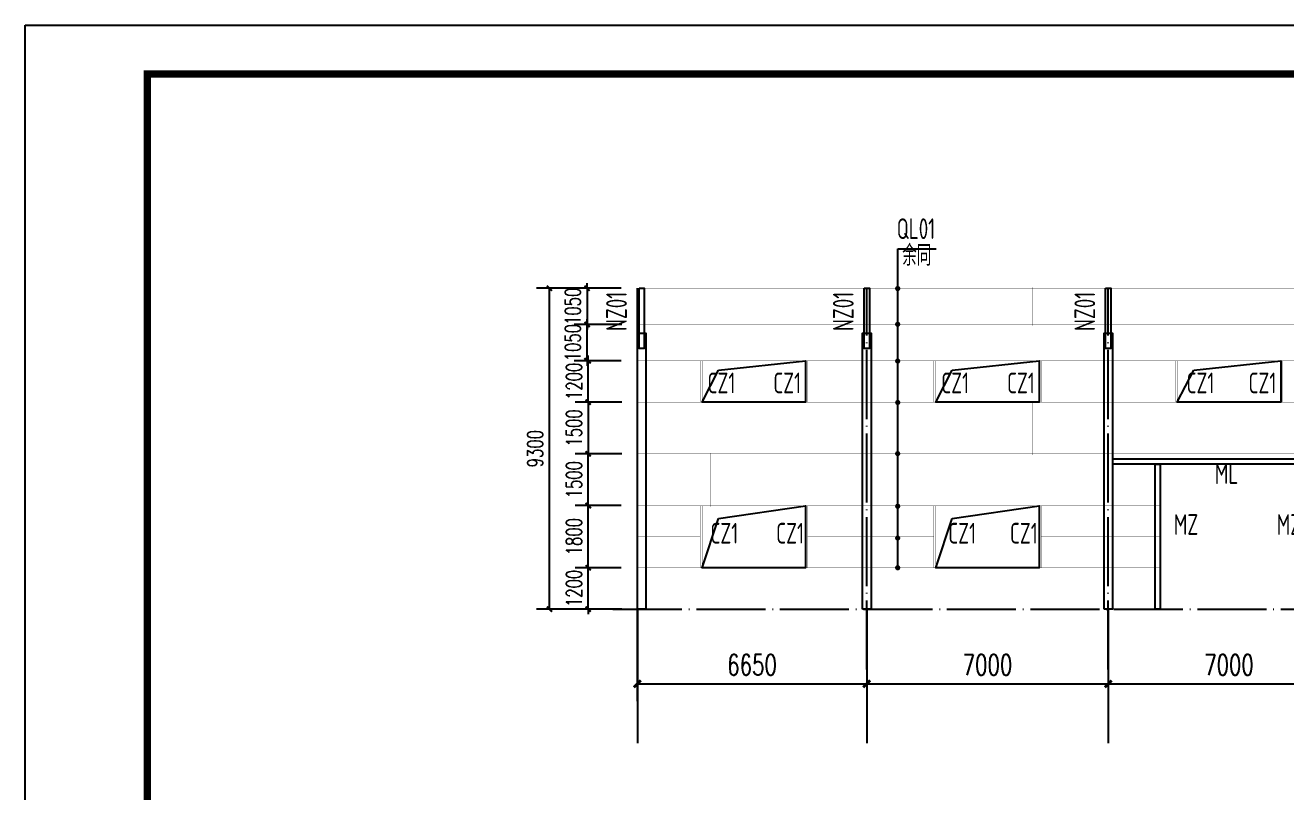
# Model space of a CAD drawing. Extents: x 180850 to 1400258, y 48356 to 327067.
# Drawn here: x 1041333 to 1077901, y 198139 to 220382 of the extents above; entities that cross this region are included whole.
import ezdxf
from ezdxf.enums import TextEntityAlignment as Align

# ---------------------------------------------------------------- set-up
doc = ezdxf.new("R2010")
doc.units = 0
doc.header["$LTSCALE"] = 1000
doc.linetypes.add('DOTE', pattern=[2.42, 2, -0.2, 0.02, -0.2])
doc.layers.add('_0', color=7, linetype='Continuous', lineweight=25)
for name, color, linetype in [('AXIS', 3, 'Continuous'), ('DOTE', 1, 'Continuous'), ('GL', 150, 'Continuous'), ('GZ', 50, 'Continuous'), ('LT', 27, 'Continuous'), ('PUB_DIM', 3, 'Continuous'), ('PUB_TITLE', 4, 'Continuous'), ('TEXT', 7, 'Continuous'), ('THIN', 7, 'Continuous')]:
    doc.layers.add(name, color=color, linetype=linetype)
doc.styles.add('_TCH_DIM_T3', font='SIMPLEX', dxfattribs={"width": 0.705882, "bigfont": 'GBCBIG'})
doc.styles.add('TSSD_Dimension', font='Tssdeng.shx', dxfattribs={"width": 0.8, "bigfont": 'hztxt.shx'})
doc.styles.add('TSSD_Label', font='tssdeng.shx', dxfattribs={"width": 0.7, "bigfont": 'hztxt.shx'})
doc.styles.add('TSSD_Norm', font='tssdeng.shx', dxfattribs={"bigfont": 'hztxt.shx'})
doc.dimstyles.new('_TCH_ARCH&&150', dxfattribs={"dimtxt": 446.25, "dimasz": 150, "dimexe": 375, "dimexo": 450, "dimgap": 189.375, "dimtad": 1, "dimdec": 0, "dimzin": 0, "dimdsep": 46, "dimtxsty": '_TCH_DIM_T3', "dimblk": 'ARCHTICK', "dimcen": 0.09, "dimclrd": 3, "dimclre": 3, "dimclrt": 7, "dimazin": 2, "dimtfac": 1, "dimtdec": 0, "dimtix": 1, "dimtmove": 2, "dimatfit": 3, "dimfxl": 1, "dimtolj": 1, "dimtzin": 0, "dimarcsym": 0})
doc.dimstyles.new('_TCH_ARCH&&200', dxfattribs={"dimtxt": 595, "dimasz": 200, "dimexe": 500, "dimexo": 600, "dimgap": 252.5, "dimtad": 1, "dimdec": 0, "dimzin": 0, "dimdsep": 46, "dimtxsty": '_TCH_DIM_T3', "dimblk": 'ARCHTICK', "dimcen": 0.09, "dimclrt": 7, "dimazin": 2, "dimtfac": 1, "dimtdec": 0, "dimtix": 1, "dimtmove": 2, "dimatfit": 3, "dimfxl": 1, "dimtolj": 1, "dimtzin": 0, "dimarcsym": 0})

# ---------------------------------------------------------------- blocks, each defined once
blk = doc.blocks.new('_ArchTick')
at = {"color": 0, "linetype": 'ByBlock', "const_width": 0.4}
blk.add_lwpolyline([(-0.5, -0.5), (0.5, 0.5)], dxfattribs=at)
blk = doc.blocks.new('*D449')
at = {"layer": 'Defpoints', "color": 0, "transparency": 16777216}
for p in [(1057652, 204660), (1059060, 204660), (1059055, 203460)]:
    blk.add_point(p, dxfattribs=at)
at = {"layer": 'PUB_DIM', "color": 3, "lineweight": -2, "transparency": 16777216}
for p, q in [((1057652, 204660), (1057652, 204810)), ((1058610, 204660), (1057277, 204660)), ((1057652, 203460), (1057652, 204660)), ((1058605, 203460), (1057277, 203460)), ((1057652, 203460), (1057652, 203310))]:
    blk.add_line(p, q, dxfattribs=at)
at = {"layer": 'PUB_DIM', "color": 3, "lineweight": -2, "transparency": 16777216, "xscale": 150, "yscale": 150, "zscale": 150}
for p, rotation in [((1057652, 204660), 270), ((1057652, 203460), 90)]:
    blk.add_blockref('_ArchTick', p, dxfattribs=dict(at, rotation=rotation))
at = {"layer": 'PUB_DIM', "color": 7, "transparency": 16777216, "insert": (1057240, 204060), "char_height": 446.2, "attachment_point": 5, "rotation": 90, "style": '_TCH_DIM_T3'}
blk.add_mtext('\\A1;1200', dxfattribs=at)
blk = doc.blocks.new('*D450')
at = {"layer": 'Defpoints', "color": 0, "transparency": 16777216}
for p in [(1057652, 206460), (1059060, 206460), (1059060, 204660)]:
    blk.add_point(p, dxfattribs=at)
at = {"layer": 'PUB_DIM', "color": 3, "lineweight": -2, "transparency": 16777216}
for p, q in [((1058610, 206460), (1057277, 206460)), ((1057652, 204660), (1057652, 206460)), ((1058610, 204660), (1057277, 204660))]:
    blk.add_line(p, q, dxfattribs=at)
at = {"layer": 'PUB_DIM', "color": 3, "lineweight": -2, "transparency": 16777216, "xscale": 150, "yscale": 150, "zscale": 150}
for p, rotation in [((1057652, 206460), 90), ((1057652, 204660), 270)]:
    blk.add_blockref('_ArchTick', p, dxfattribs=dict(at, rotation=rotation))
at = {"layer": 'PUB_DIM', "color": 7, "transparency": 16777216, "insert": (1057240, 205560), "char_height": 446.2, "attachment_point": 5, "rotation": 90, "style": '_TCH_DIM_T3'}
blk.add_mtext('\\A1;1800', dxfattribs=at)
blk = doc.blocks.new('*D451')
at = {"layer": 'Defpoints', "color": 0, "transparency": 16777216}
for p in [(1057652, 207960), (1059076, 207960), (1059060, 206460)]:
    blk.add_point(p, dxfattribs=at)
at = {"layer": 'PUB_DIM', "color": 3, "lineweight": -2, "transparency": 16777216}
for p, q in [((1058626, 207960), (1057277, 207960)), ((1057652, 206460), (1057652, 207960)), ((1058610, 206460), (1057277, 206460))]:
    blk.add_line(p, q, dxfattribs=at)
at = {"layer": 'PUB_DIM', "color": 3, "lineweight": -2, "transparency": 16777216, "xscale": 150, "yscale": 150, "zscale": 150}
for p, rotation in [((1057652, 207960), 90), ((1057652, 206460), 270)]:
    blk.add_blockref('_ArchTick', p, dxfattribs=dict(at, rotation=rotation))
at = {"layer": 'PUB_DIM', "color": 7, "transparency": 16777216, "insert": (1057240, 207210), "char_height": 446.2, "attachment_point": 5, "rotation": 90, "style": '_TCH_DIM_T3'}
blk.add_mtext('\\A1;1500', dxfattribs=at)
blk = doc.blocks.new('*D452')
at = {"layer": 'Defpoints', "color": 0, "transparency": 16777216}
for p in [(1057652, 210660), (1059060, 210660), (1059076, 209460)]:
    blk.add_point(p, dxfattribs=at)
at = {"layer": 'PUB_DIM', "color": 3, "lineweight": -2, "transparency": 16777216}
for p, q in [((1058610, 210660), (1057277, 210660)), ((1057652, 210660), (1057652, 210810)), ((1057652, 209460), (1057652, 210660)), ((1058626, 209460), (1057277, 209460)), ((1057652, 209460), (1057652, 209310))]:
    blk.add_line(p, q, dxfattribs=at)
at = {"layer": 'PUB_DIM', "color": 3, "lineweight": -2, "transparency": 16777216, "xscale": 150, "yscale": 150, "zscale": 150}
for p, rotation in [((1057652, 210660), 270), ((1057652, 209460), 90)]:
    blk.add_blockref('_ArchTick', p, dxfattribs=dict(at, rotation=rotation))
at = {"layer": 'PUB_DIM', "color": 7, "transparency": 16777216, "insert": (1057240, 210060), "char_height": 446.2, "attachment_point": 5, "rotation": 90, "style": '_TCH_DIM_T3'}
blk.add_mtext('\\A1;1200', dxfattribs=at)
blk = doc.blocks.new('*D453')
at = {"layer": 'Defpoints', "color": 0, "transparency": 16777216}
for p in [(1057619, 211710), (1059076, 211710), (1059060, 210660)]:
    blk.add_point(p, dxfattribs=at)
at = {"layer": 'PUB_DIM', "color": 3, "lineweight": -2, "transparency": 16777216}
for p, q in [((1057619, 211710), (1057619, 211860)), ((1058626, 211710), (1057244, 211710)), ((1057619, 210660), (1057619, 211710)), ((1058610, 210660), (1057244, 210660)), ((1057619, 210660), (1057619, 210510))]:
    blk.add_line(p, q, dxfattribs=at)
at = {"layer": 'PUB_DIM', "color": 3, "lineweight": -2, "transparency": 16777216, "xscale": 150, "yscale": 150, "zscale": 150}
for p, rotation in [((1057619, 211710), 270), ((1057619, 210660), 90)]:
    blk.add_blockref('_ArchTick', p, dxfattribs=dict(at, rotation=rotation))
at = {"layer": 'PUB_DIM', "color": 7, "transparency": 16777216, "insert": (1057206, 211185), "char_height": 446.2, "attachment_point": 5, "rotation": 90, "style": '_TCH_DIM_T3'}
blk.add_mtext('\\A1;1050', dxfattribs=at)
blk = doc.blocks.new('*D454')
at = {"color": 3, "lineweight": -2, "transparency": 16777216}
for p, q in [((1058591, 212760), (1056152, 212760)), ((1056527, 203460), (1056527, 212760)), ((1058626, 203460), (1056152, 203460))]:
    blk.add_line(p, q, dxfattribs=at)
at = {"layer": 'Defpoints', "color": 0, "transparency": 16777216}
for p in [(1056527, 212760), (1059041, 212760), (1059076, 203460)]:
    blk.add_point(p, dxfattribs=at)
at = {"color": 3, "lineweight": -2, "transparency": 16777216, "xscale": 150, "yscale": 150, "zscale": 150}
for p, rotation in [((1056527, 212760), 90), ((1056527, 203460), 270)]:
    blk.add_blockref('_ArchTick', p, dxfattribs=dict(at, rotation=rotation))
at = {"color": 7, "transparency": 16777216, "insert": (1056114, 208110), "char_height": 446.2, "attachment_point": 5, "rotation": 90, "style": '_TCH_DIM_T3'}
blk.add_mtext('\\A1;9300', dxfattribs=at)
blk = doc.blocks.new('*D455')
at = {"layer": 'Defpoints', "color": 0, "transparency": 16777216}
for p in [(1059060, 209460), (1057652, 207960), (1059076, 207960)]:
    blk.add_point(p, dxfattribs=at)
at = {"layer": 'PUB_DIM', "color": 3, "lineweight": -2, "transparency": 16777216}
for p, q in [((1058610, 209460), (1057277, 209460)), ((1057652, 209460), (1057652, 207960)), ((1058626, 207960), (1057277, 207960))]:
    blk.add_line(p, q, dxfattribs=at)
at = {"layer": 'PUB_DIM', "color": 3, "lineweight": -2, "transparency": 16777216, "xscale": 150, "yscale": 150, "zscale": 150}
for p, rotation in [((1057652, 209460), 90), ((1057652, 207960), 270)]:
    blk.add_blockref('_ArchTick', p, dxfattribs=dict(at, rotation=rotation))
at = {"layer": 'PUB_DIM', "color": 7, "transparency": 16777216, "insert": (1057240, 208710), "char_height": 446.2, "attachment_point": 5, "rotation": 90, "style": '_TCH_DIM_T3'}
blk.add_mtext('\\A1;1500', dxfattribs=at)
blk = doc.blocks.new('*D464')
at = {"layer": 'Defpoints', "color": 0, "transparency": 16777216}
for p in [(1059060, 212760), (1057619, 211710), (1059076, 211710)]:
    blk.add_point(p, dxfattribs=at)
at = {"layer": 'PUB_DIM', "color": 3, "lineweight": -2, "transparency": 16777216}
for p, q in [((1057619, 212760), (1057619, 212910)), ((1058610, 212760), (1057244, 212760)), ((1057619, 212760), (1057619, 211710)), ((1058626, 211710), (1057244, 211710)), ((1057619, 211710), (1057619, 211560))]:
    blk.add_line(p, q, dxfattribs=at)
at = {"layer": 'PUB_DIM', "color": 3, "lineweight": -2, "transparency": 16777216, "xscale": 150, "yscale": 150, "zscale": 150}
for p, rotation in [((1057619, 212760), 270), ((1057619, 211710), 90)]:
    blk.add_blockref('_ArchTick', p, dxfattribs=dict(at, rotation=rotation))
at = {"layer": 'PUB_DIM', "color": 7, "transparency": 16777216, "insert": (1057206, 212235), "char_height": 446.2, "attachment_point": 5, "rotation": 90, "style": '_TCH_DIM_T3'}
blk.add_mtext('\\A1;1050', dxfattribs=at)
blk = doc.blocks.new('*D974')
at = {"layer": 'AXIS', "color": 0, "lineweight": -2, "transparency": 16777216}
for p, q in [((1059076, 202860), (1059076, 200795)), ((1065726, 202860), (1065726, 200795)), ((1059076, 201295), (1065726, 201295))]:
    blk.add_line(p, q, dxfattribs=at)
at = {"layer": 'Defpoints', "color": 0, "transparency": 16777216}
for p in [(1059076, 203460), (1065726, 203460), (1065726, 201295)]:
    blk.add_point(p, dxfattribs=at)
at = {"layer": 'AXIS', "color": 0, "lineweight": -2, "transparency": 16777216, "xscale": 200, "yscale": 200, "zscale": 200, "rotation": 180}
blk.add_blockref('_ArchTick', (1059076, 201295), dxfattribs=at)
at = {"layer": 'AXIS', "color": 0, "lineweight": -2, "transparency": 16777216, "xscale": 200, "yscale": 200, "zscale": 200}
blk.add_blockref('_ArchTick', (1065726, 201295), dxfattribs=at)
at = {"layer": 'AXIS', "color": 7, "transparency": 16777216, "insert": (1062401, 201845), "char_height": 595, "attachment_point": 5, "style": '_TCH_DIM_T3'}
blk.add_mtext('\\A1;6650', dxfattribs=at)
blk = doc.blocks.new('*D975')
at = {"layer": 'AXIS', "color": 0, "lineweight": -2, "transparency": 16777216}
for p, q in [((1065726, 202860), (1065726, 200795)), ((1072726, 202860), (1072726, 200795)), ((1065726, 201295), (1072726, 201295))]:
    blk.add_line(p, q, dxfattribs=at)
at = {"layer": 'Defpoints', "color": 0, "transparency": 16777216}
for p in [(1065726, 203460), (1072726, 203460), (1072726, 201295)]:
    blk.add_point(p, dxfattribs=at)
at = {"layer": 'AXIS', "color": 0, "lineweight": -2, "transparency": 16777216, "xscale": 200, "yscale": 200, "zscale": 200, "rotation": 180}
blk.add_blockref('_ArchTick', (1065726, 201295), dxfattribs=at)
at = {"layer": 'AXIS', "color": 0, "lineweight": -2, "transparency": 16777216, "xscale": 200, "yscale": 200, "zscale": 200}
blk.add_blockref('_ArchTick', (1072726, 201295), dxfattribs=at)
at = {"layer": 'AXIS', "color": 7, "transparency": 16777216, "insert": (1069226, 201845), "char_height": 595, "attachment_point": 5, "style": '_TCH_DIM_T3'}
blk.add_mtext('\\A1;7000', dxfattribs=at)
blk = doc.blocks.new('*D976')
at = {"layer": 'AXIS', "color": 0, "lineweight": -2, "transparency": 16777216}
for p, q in [((1072726, 202860), (1072726, 200795)), ((1079726, 202860), (1079726, 200795)), ((1072726, 201295), (1079726, 201295))]:
    blk.add_line(p, q, dxfattribs=at)
at = {"layer": 'Defpoints', "color": 0, "transparency": 16777216}
for p in [(1072726, 203460), (1079726, 203460), (1079726, 201295)]:
    blk.add_point(p, dxfattribs=at)
at = {"layer": 'AXIS', "color": 0, "lineweight": -2, "transparency": 16777216, "xscale": 200, "yscale": 200, "zscale": 200, "rotation": 180}
blk.add_blockref('_ArchTick', (1072726, 201295), dxfattribs=at)
at = {"layer": 'AXIS', "color": 0, "lineweight": -2, "transparency": 16777216, "xscale": 200, "yscale": 200, "zscale": 200}
blk.add_blockref('_ArchTick', (1079726, 201295), dxfattribs=at)
at = {"layer": 'AXIS', "color": 7, "transparency": 16777216, "insert": (1076226, 201845), "char_height": 595, "attachment_point": 5, "style": '_TCH_DIM_T3'}
blk.add_mtext('\\A1;7000', dxfattribs=at)

msp = doc.modelspace()

# ---------------------------------------------------------------- linework, layer by layer
at = {"layer": '_0', "color": 1, "const_width": 75}
for points in [[(1066585.44, 212751.32, 1), (1066660.44, 212751.32, 1)], [(1066585.44, 211715.39, 1), (1066660.44, 211715.39, 1)], [(1066585.44, 210649.72, 1), (1066660.44, 210649.72, 1)], [(1066587.26, 209449.72, 1), (1066662.26, 209449.72, 1)], [(1066585.44, 207966.93, 1), (1066660.44, 207966.93, 1)], [(1066585.44, 206442.35, 1), (1066660.44, 206442.35, 1)], [(1066585.44, 205520.72, 1), (1066660.44, 205520.72, 1)], [(1066585.44, 204660.13, 1), (1066660.44, 204660.13, 1)]]:
    msp.add_lwpolyline(points, format="xyb", close=True, dxfattribs=at)
at = {"layer": 'AXIS', "linetype": 'ByBlock'}
for p, q in [((1066622.94, 204601.07), (1066622.94, 213897.73)), ((1066622.94, 213897.73), (1067739.99, 213897.73))]:
    msp.add_line(p, q, dxfattribs=at)
at = {"layer": 'AXIS', "color": 6, "linetype": 'ByBlock'}
for p, q in [((1079601.35, 207810.13), (1072851.35, 207810.13)), ((1079601.35, 207660.13), (1072851.35, 207660.13))]:
    msp.add_line(p, q, dxfattribs=at)
at = {"layer": 'AXIS'}
for p, q in [((1059076.35, 203460.13), (1059076.35, 199575.25)), ((1065726.35, 203460.13), (1065726.35, 199575.25)), ((1072726.35, 203460.13), (1072726.35, 199575.25))]:
    msp.add_line(p, q, dxfattribs=at)
at = {"layer": 'AXIS', "color": 3, "linetype": 'ByBlock', "const_width": 1}
for points in [[(1061146.35, 211680.13), (1061146.35, 211740.13), (1061146.35, 212730.13), (1061146.35, 212790.13)], [(1063746.35, 211680.13), (1063746.35, 211740.13), (1063746.35, 212730.13), (1063746.35, 212790.13)], [(1067921.35, 211680.13), (1067921.35, 211740.13), (1067921.35, 212730.13), (1067921.35, 212790.13)], [(1070521.35, 211680.13), (1070521.35, 211740.13), (1070521.35, 212730.13), (1070521.35, 212790.13)], [(1074921.35, 211680.13), (1074921.35, 211740.13), (1074921.35, 212730.13), (1074921.35, 212790.13)], [(1077521.35, 211680.13), (1077521.35, 211740.13), (1077521.35, 212730.13), (1077521.35, 212790.13)], [(1061211.35, 210626.76), (1061211.35, 210686.76), (1061211.35, 211680.13), (1061211.35, 211740.13)], [(1063691.35, 210626.76), (1063691.35, 210686.76), (1063691.35, 211680.13), (1063691.35, 211740.13)], [(1067986.35, 210626.76), (1067986.35, 210686.76), (1067986.35, 211680.13), (1067986.35, 211740.13)], [(1070466.35, 210626.76), (1070466.35, 210686.76), (1070466.35, 211680.13), (1070466.35, 211740.13)], [(1074986.35, 210626.76), (1074986.35, 210686.76), (1074986.35, 211680.13), (1074986.35, 211740.13)], [(1077466.35, 210626.76), (1077466.35, 210686.76), (1077466.35, 211680.13), (1077466.35, 211740.13)], [(1061146.35, 207926.76), (1061146.35, 207986.76), (1061146.35, 209426.76), (1061146.35, 209486.76)], [(1063746.35, 207926.76), (1063746.35, 207986.76), (1063746.35, 209426.76), (1063746.35, 209486.76)], [(1067921.35, 207926.76), (1067921.35, 207986.76), (1067921.35, 209426.76), (1067921.35, 209486.76)], [(1070521.35, 207926.76), (1070521.35, 207986.76), (1070521.35, 209426.76), (1070521.35, 209486.76)], [(1074921.35, 207926.76), (1074921.35, 207986.76), (1074921.35, 209426.76), (1074921.35, 209486.76)], [(1077521.35, 207926.76), (1077521.35, 207986.76), (1077521.35, 209426.76), (1077521.35, 209486.76)], [(1061206.35, 206426.76), (1061206.35, 206486.76), (1061206.35, 207926.76), (1061206.35, 207986.76)], [(1063686.35, 206426.76), (1063686.35, 206486.76), (1063686.35, 207926.76), (1063686.35, 207986.76)], [(1067981.35, 206426.76), (1067981.35, 206486.76), (1067981.35, 207926.76), (1067981.35, 207986.76)], [(1070461.35, 206426.76), (1070461.35, 206486.76), (1070461.35, 207926.76), (1070461.35, 207986.76)]]:
    msp.add_lwpolyline(points, dxfattribs=at)
at = {"layer": 'AXIS', "color": 6, "linetype": 'ByBlock'}
msp.add_lwpolyline([(1074084.35, 207660.13), (1074234.35, 207660.13), (1074234.35, 203460.13), (1074084.35, 203460.13)], close=True, dxfattribs=at)
at = {"layer": 'DOTE', "linetype": 'DOTE'}
for p, q in [((1059076.35, 201710.13), (1059076.35, 212760.13)), ((1065726.35, 201710.13), (1065726.35, 212760.13)), ((1072726.35, 201710.13), (1072726.35, 212760.13)), ((1058370.69, 203460.13), (1109399.4, 203460.13))]:
    msp.add_line(p, q, dxfattribs=at)
at = {"layer": 'GL'}
for points in [[(1061430.3, 210384.85), (1063951.35, 210660.13), (1063951.35, 209460.13), (1060951.35, 209460.13)], [(1068205.3, 210384.85), (1070726.35, 210660.13), (1070726.35, 209460.13), (1067726.35, 209460.13)], [(1075205.3, 210384.85), (1077726.35, 210660.13), (1077726.35, 209460.13), (1074726.35, 209460.13)], [(1061430.3, 206089.84), (1063951.35, 206456.76), (1063951.35, 204660.13), (1060951.35, 204660.13)], [(1068205.3, 206089.84), (1070726.35, 206456.76), (1070726.35, 204660.13), (1067726.35, 204660.13)]]:
    msp.add_lwpolyline(points, close=True, dxfattribs=at)
at = {"layer": 'GZ'}
for points in [[(1059127.13, 212760.13), (1059277.13, 212760.13), (1059277.13, 211013.86), (1059127.13, 211013.86)], [(1065651.35, 212760.13), (1065801.35, 212760.13), (1065801.35, 211013.86), (1065651.35, 211013.86)], [(1072651.35, 212760.13), (1072801.35, 212760.13), (1072801.35, 211013.86), (1072651.35, 211013.86)], [(1059076.35, 203460.13), (1059076.35, 211460.13), (1059326.35, 211460.13), (1059326.35, 203460.13)], [(1065604.35, 203460.13), (1065604.35, 211460.13), (1065854.35, 211460.13), (1065854.35, 203460.13)], [(1072604.35, 203460.13), (1072604.35, 211460.13), (1072854.35, 211460.13), (1072854.35, 203460.13)]]:
    msp.add_lwpolyline(points, close=True, dxfattribs=at)
at = {"layer": 'LT', "linetype": 'ByBlock', "const_width": 10}
for points in [[(1108576.35, 212760.13), (1059076.35, 212760.13)], [(1108576.35, 211710.13), (1059076.35, 211710.13)], [(1108576.35, 210660.13), (1059076.35, 210660.13)], [(1108126.57, 209460.13), (1059076.35, 209460.13)], [(1108126.57, 207960.13), (1059076.35, 207960.13)], [(1074234.35, 206456.76), (1059076.35, 206456.76)], [(1060894.39, 205558.44), (1059076.35, 205558.44)], [(1064008.3, 205558.44), (1067669.39, 205558.44)], [(1074234.35, 205558.44), (1070783.3, 205558.44)], [(1074234.35, 204660.13), (1059076.35, 204660.13)]]:
    msp.add_lwpolyline(points, dxfattribs=at)
for points in [[(1060894.39, 210660.13), (1060951.35, 210660.13), (1060951.35, 209460.13), (1060894.39, 209460.13)], [(1064008.3, 210660.13), (1063951.35, 210660.13), (1063951.35, 209460.13), (1064008.3, 209460.13)], [(1067669.39, 210660.13), (1067726.35, 210660.13), (1067726.35, 209460.13), (1067669.39, 209460.13)], [(1070783.3, 210660.13), (1070726.35, 210660.13), (1070726.35, 209460.13), (1070783.3, 209460.13)], [(1074669.39, 210660.13), (1074726.35, 210660.13), (1074726.35, 209460.13), (1074669.39, 209460.13)], [(1077783.3, 210660.13), (1077726.35, 210660.13), (1077726.35, 209460.13), (1077783.3, 209460.13)], [(1060894.39, 206456.76), (1060951.35, 206456.76), (1060951.35, 204660.13), (1060894.39, 204660.13)], [(1064008.3, 206456.76), (1063951.35, 206456.76), (1063951.35, 204660.13), (1064008.3, 204660.13)], [(1067669.39, 206456.76), (1067726.35, 206456.76), (1067726.35, 204660.13), (1067669.39, 204660.13)], [(1070783.3, 206456.76), (1070726.35, 206456.76), (1070726.35, 204660.13), (1070783.3, 204660.13)]]:
    msp.add_lwpolyline(points, close=True, dxfattribs=at)
at = {"layer": 'PUB_TITLE'}
msp.add_lwpolyline([(1041333.16, 220381.89), (1189933.16, 220381.89), (1189933.16, 136381.97), (1041333.16, 136381.97)], close=True, dxfattribs=at)
at = {"layer": 'PUB_TITLE', "const_width": 212.12}
msp.add_lwpolyline([(1044868.51, 137796.11), (1044868.51, 218967.75), (1188519.02, 218967.75), (1188519.02, 137796.11)], close=True, dxfattribs=at)

# ---------------------------------------------------------------- texts
at = {"layer": 'TEXT', "style": 'TSSD_Label', "width": 0.7}
msp.add_text('QL01', height=600, dxfattribs=at).set_placement((1067708.95, 214005.55), align=Align.BOTTOM_RIGHT)
at = {"layer": 'TEXT', "style": 'TSSD_Norm', "width": 0.7}
for p in [(1058772.33, 211520.32), (1065347.33, 211520.32), (1072347.33, 211520.32)]:
    msp.add_text('NZ01', height=600, rotation=90, dxfattribs=at).set_placement(p)
at = {"layer": 'TEXT', "style": 'TSSD_Label', "width": 0.7}
for s, p in [('CZ1', (1061111.33, 209716.03)), ('CZ1', (1063017.66, 209716.03)), ('CZ1', (1067886.33, 209716.03)), ('CZ1', (1069792.66, 209716.03)), ('CZ1', (1074996.37, 209716.03)), ('CZ1', (1076792.66, 209716.03)), ('ML', (1075816.69, 207086.81)), ('CZ1', (1061195.05, 205360.59)), ('CZ1', (1063101.37, 205360.59)), ('CZ1', (1068088.61, 205360.59)), ('CZ1', (1069876.37, 205360.59)), ('MZ', (1074628.82, 205612.76)), ('MZ', (1077611.47, 205612.76))]:
    msp.add_text(s, height=600, dxfattribs=at).set_placement(p)
at = {"layer": 'THIN', "style": 'TSSD_Dimension', "width": 0.7}
msp.add_text('余同', height=600, dxfattribs=at).set_placement((1067596.02, 213233.41), align=Align.BOTTOM_RIGHT)

# ---------------------------------------------------------------- dimensions: what is measured, and where the dimension line sits
dim = msp.add_linear_dim(base=(1056526.77, 212760.13), p1=(1059076.35, 203460.13), p2=(1059040.8, 212760.13), angle=90, dimstyle='_TCH_ARCH&&150')
dim.commit()
dim.dimension.update_dxf_attribs({"geometry": '*D454', "text_midpoint": (1056114.27, 208110.13)})
at = {"layer": 'AXIS'}
for p1, p2, picture, middle in [((1059076.35, 203460.13), (1065726.35, 203460.13), '*D974', (1062401.35, 201845.12)), ((1065726.35, 203460.13), (1072726.35, 203460.13), '*D975', (1069226.35, 201845.12)), ((1072726.35, 203460.13), (1079726.35, 203460.13), '*D976', (1076226.35, 201845.12))]:
    dim = msp.add_aligned_dim(p1=p1, p2=p2, distance=-2165.01, dimstyle='_TCH_ARCH&&200', dxfattribs=at)
    dim.commit()
    dim.dimension.update_dxf_attribs({"geometry": picture, "text_midpoint": middle})
at = {"layer": 'PUB_DIM'}
for base, p1, p2, angle, picture, middle in [((1057618.71, 211710.13), (1059060.28, 212760.13), (1059076.35, 211710.13), 270, '*D464', (1057206.21, 212235.13)), ((1057618.71, 211710.13), (1059060.28, 210660.13), (1059076.35, 211710.13), 90, '*D453', (1057206.21, 211185.13)), ((1057652, 210660.13), (1059076.35, 209460.13), (1059060.28, 210660.13), 90, '*D452', (1057239.5, 210060.13)), ((1057652, 207960.13), (1059060.28, 209460.05), (1059076.35, 207960.13), 270, '*D455', (1057239.5, 208710.09)), ((1057652, 207960.13), (1059060.28, 206460.21), (1059076.35, 207960.13), 90, '*D451', (1057239.5, 207210.17)), ((1057652, 206460.21), (1059060.28, 204660.21), (1059060.28, 206460.21), 90, '*D450', (1057239.5, 205560.21)), ((1057652, 204660.21), (1059054.94, 203460.13), (1059060.28, 204660.21), 90, '*D449', (1057239.5, 204060.17))]:
    dim = msp.add_linear_dim(base=base, p1=p1, p2=p2, angle=angle, dimstyle='_TCH_ARCH&&150', dxfattribs=at)
    dim.commit()
    dim.dimension.update_dxf_attribs({"geometry": picture, "text_midpoint": middle})

doc.saveas('drawing.dxf')
